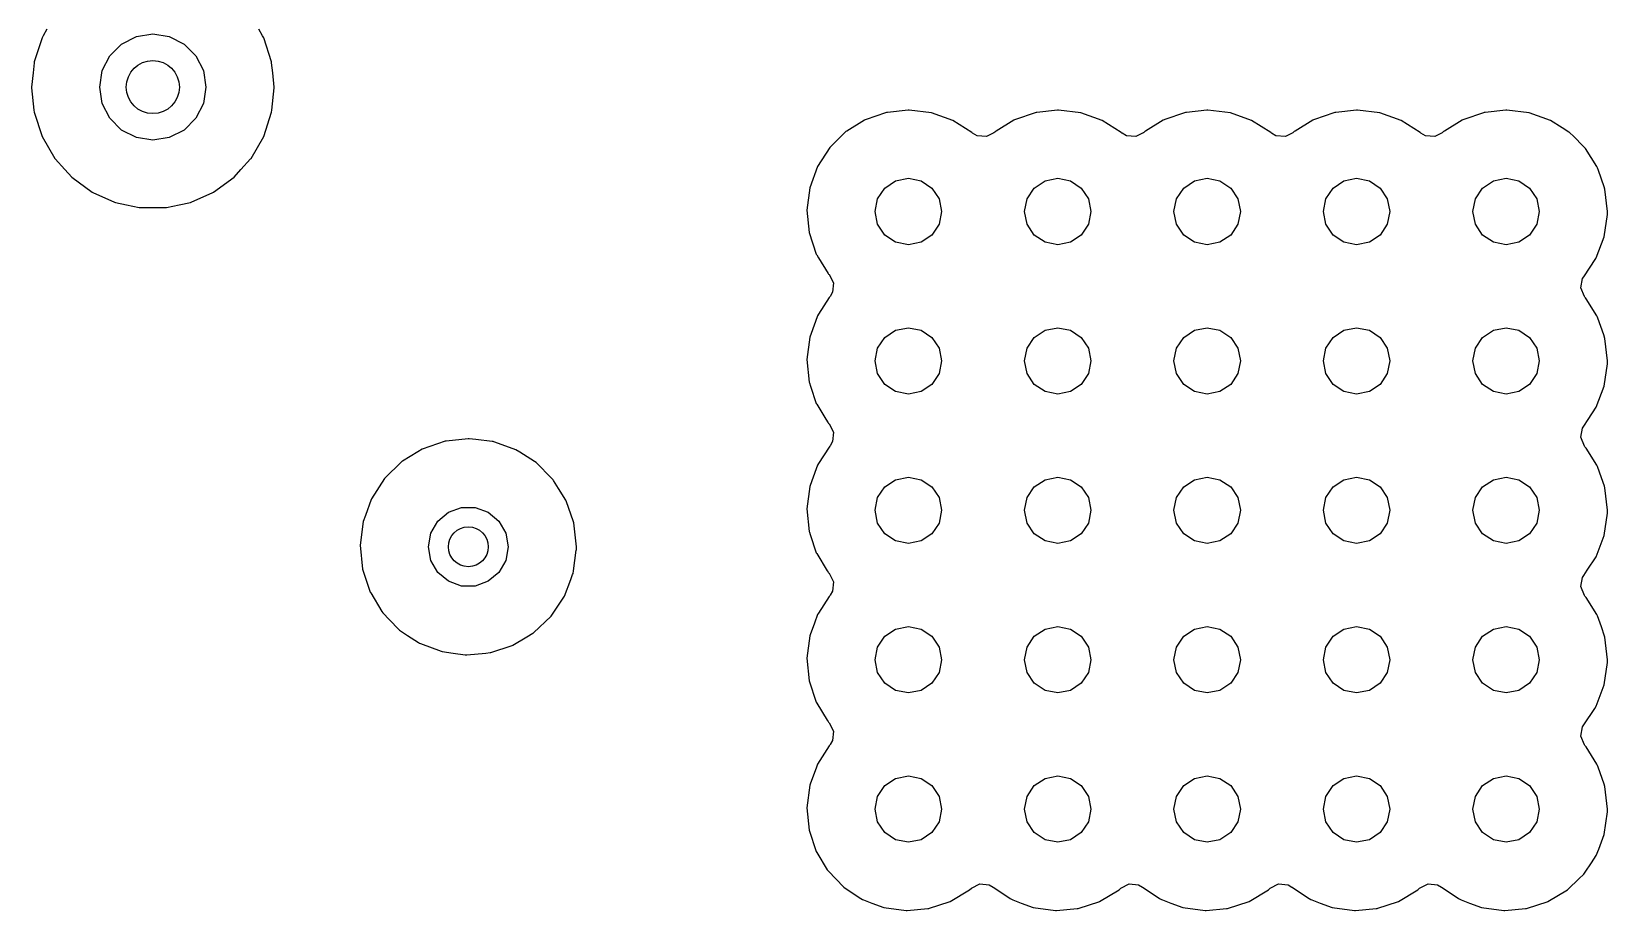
# Model space of a CAD drawing. Extents: x 1.86 to 8.44, y -4.92 to -0.87.
# Drawn here: x 4.4227 to 4.8898, y -2.4587 to -2.1981 of the extents above; entities that cross this region are included whole.
import ezdxf

# ---------------------------------------------------------------- set-up
doc = ezdxf.new("R2010")
doc.units = 0
doc.header["$MEASUREMENT"] = 0
doc.layers.add('BLACK', color=7, linetype='CONTINUOUS')

msp = doc.modelspace()

# ---------------------------------------------------------------- linework, layer by layer
at = {"layer": 'BLACK', "linetype": 'CONTINUOUS'}
for p, q in [((4.42581, -2.19994), (4.42348, -2.20709)), ((4.42614, -2.19936), (4.42581, -2.19994)), ((4.42727, -2.1974), (4.42614, -2.19936)), ((4.4494, -2.20183), (4.45379, -2.19959)), ((4.45379, -2.19959), (4.45866, -2.19882)), ((4.45866, -2.19882), (4.46353, -2.19959)), ((4.46353, -2.19959), (4.46792, -2.20183)), ((4.49118, -2.19936), (4.49005, -2.1974)), ((4.49152, -2.19994), (4.49118, -2.19936)), ((4.49384, -2.20709), (4.49152, -2.19994)), ((4.44592, -2.20531), (4.4494, -2.20183)), ((4.46792, -2.20183), (4.4714, -2.20531)), ((4.42346, -2.20735), (4.42314, -2.21033)), ((4.42348, -2.20709), (4.42346, -2.20735)), ((4.42346, -2.20735), (4.42346, -2.20735)), ((4.44368, -2.2097), (4.44592, -2.20531)), ((4.4714, -2.20531), (4.47364, -2.2097)), ((4.49387, -2.20735), (4.49384, -2.20709)), ((4.49418, -2.21033), (4.49387, -2.20735)), ((4.49387, -2.20735), (4.49387, -2.20735)), ((4.42314, -2.21033), (4.4227, -2.21457)), ((4.44291, -2.21457), (4.44368, -2.2097)), ((4.47364, -2.2097), (4.47441, -2.21457)), ((4.49463, -2.21457), (4.49418, -2.21033)), ((4.4227, -2.21457), (4.42272, -2.21483)), ((4.42272, -2.21483), (4.42342, -2.22146)), ((4.44368, -2.21943), (4.44291, -2.21457)), ((4.47441, -2.21457), (4.47364, -2.21943)), ((4.4939, -2.22146), (4.4946, -2.21483)), ((4.4946, -2.21483), (4.49463, -2.21457)), ((4.42342, -2.22146), (4.42348, -2.22204)), ((4.42348, -2.22204), (4.42581, -2.2292)), ((4.44592, -2.22382), (4.44368, -2.21943)), ((4.47364, -2.21943), (4.4714, -2.22382)), ((4.49152, -2.2292), (4.49384, -2.22204)), ((4.49384, -2.22204), (4.4939, -2.22146)), ((4.67586, -2.22222), (4.67005, -2.2242)), ((4.67613, -2.22213), (4.67586, -2.22222)), ((4.6764, -2.2221), (4.67613, -2.22213)), ((4.68251, -2.22145), (4.6764, -2.2221)), ((4.6764, -2.2221), (4.6764, -2.2221)), ((4.68279, -2.22143), (4.68251, -2.22145)), ((4.68251, -2.22145), (4.68251, -2.22145)), ((4.68944, -2.22222), (4.68279, -2.22143)), ((4.69575, -2.22447), (4.68944, -2.22222)), ((4.72015, -2.22222), (4.71434, -2.2242)), ((4.72042, -2.22213), (4.72015, -2.22222)), ((4.72069, -2.2221), (4.72042, -2.22213)), ((4.7268, -2.22145), (4.72069, -2.2221)), ((4.72069, -2.2221), (4.72069, -2.2221)), ((4.72708, -2.22143), (4.7268, -2.22145)), ((4.7268, -2.22145), (4.7268, -2.22145)), ((4.73373, -2.22222), (4.72708, -2.22143)), ((4.74004, -2.22447), (4.73373, -2.22222)), ((4.76445, -2.22222), (4.75863, -2.2242)), ((4.76471, -2.22213), (4.76445, -2.22222)), ((4.76498, -2.2221), (4.76471, -2.22213)), ((4.7711, -2.22145), (4.76498, -2.2221)), ((4.76498, -2.2221), (4.76498, -2.2221)), ((4.77137, -2.22143), (4.7711, -2.22145)), ((4.7711, -2.22145), (4.7711, -2.22145)), ((4.77802, -2.22222), (4.77137, -2.22143)), ((4.78433, -2.22447), (4.77802, -2.22222)), ((4.80874, -2.22222), (4.80292, -2.2242)), ((4.809, -2.22213), (4.80874, -2.22222)), ((4.80928, -2.2221), (4.809, -2.22213)), ((4.81539, -2.22145), (4.80928, -2.2221)), ((4.80928, -2.2221), (4.80928, -2.2221)), ((4.81566, -2.22143), (4.81539, -2.22145)), ((4.81539, -2.22145), (4.81539, -2.22145)), ((4.82231, -2.22222), (4.81566, -2.22143)), ((4.82863, -2.22447), (4.82231, -2.22222)), ((4.85303, -2.22222), (4.84721, -2.2242)), ((4.85329, -2.22213), (4.85303, -2.22222)), ((4.85357, -2.2221), (4.85329, -2.22213)), ((4.85968, -2.22145), (4.85357, -2.2221)), ((4.85357, -2.2221), (4.85357, -2.2221)), ((4.85995, -2.22143), (4.85968, -2.22145)), ((4.85968, -2.22145), (4.85968, -2.22145)), ((4.86661, -2.22222), (4.85995, -2.22143)), ((4.87292, -2.22447), (4.86661, -2.22222)), ((4.4494, -2.22731), (4.44592, -2.22382)), ((4.45379, -2.22954), (4.4494, -2.22731)), ((4.46792, -2.22731), (4.46353, -2.22954)), ((4.4714, -2.22382), (4.46792, -2.22731)), ((4.66408, -2.2278), (4.65929, -2.23248)), ((4.66431, -2.22765), (4.66408, -2.2278)), ((4.66955, -2.22443), (4.66431, -2.22765)), ((4.66431, -2.22765), (4.66431, -2.22765)), ((4.66978, -2.22429), (4.66955, -2.22443)), ((4.66955, -2.22443), (4.66955, -2.22443)), ((4.67005, -2.2242), (4.66978, -2.22429)), ((4.67005, -2.2242), (4.67005, -2.2242)), ((4.70141, -2.22806), (4.69575, -2.22447)), ((4.7016, -2.22825), (4.70141, -2.22806)), ((4.70817, -2.22799), (4.70795, -2.22816)), ((4.70837, -2.2278), (4.70817, -2.22799)), ((4.7086, -2.22765), (4.70837, -2.2278)), ((4.71384, -2.22443), (4.7086, -2.22765)), ((4.7086, -2.22765), (4.7086, -2.22765)), ((4.71407, -2.22429), (4.71384, -2.22443)), ((4.71384, -2.22443), (4.71384, -2.22443)), ((4.71434, -2.2242), (4.71407, -2.22429)), ((4.71434, -2.2242), (4.71434, -2.2242)), ((4.7457, -2.22806), (4.74004, -2.22447)), ((4.7459, -2.22825), (4.7457, -2.22806)), ((4.75246, -2.22799), (4.75224, -2.22816)), ((4.75266, -2.2278), (4.75246, -2.22799)), ((4.7529, -2.22765), (4.75266, -2.2278)), ((4.75813, -2.22443), (4.7529, -2.22765)), ((4.7529, -2.22765), (4.7529, -2.22765)), ((4.75837, -2.22429), (4.75813, -2.22443)), ((4.75813, -2.22443), (4.75813, -2.22443)), ((4.75863, -2.2242), (4.75837, -2.22429)), ((4.75863, -2.2242), (4.75863, -2.2242)), ((4.78999, -2.22806), (4.78433, -2.22447)), ((4.79019, -2.22825), (4.78999, -2.22806)), ((4.79675, -2.22799), (4.79653, -2.22816)), ((4.79695, -2.2278), (4.79675, -2.22799)), ((4.79719, -2.22765), (4.79695, -2.2278)), ((4.80242, -2.22443), (4.79719, -2.22765)), ((4.79719, -2.22765), (4.79719, -2.22765)), ((4.80266, -2.22429), (4.80242, -2.22443)), ((4.80242, -2.22443), (4.80242, -2.22443)), ((4.80292, -2.2242), (4.80266, -2.22429)), ((4.80292, -2.2242), (4.80292, -2.2242)), ((4.83428, -2.22806), (4.82863, -2.22447)), ((4.83448, -2.22825), (4.83428, -2.22806)), ((4.84104, -2.22799), (4.84083, -2.22816)), ((4.84124, -2.2278), (4.84104, -2.22799)), ((4.84148, -2.22765), (4.84124, -2.2278)), ((4.84671, -2.22443), (4.84148, -2.22765)), ((4.84148, -2.22765), (4.84148, -2.22765)), ((4.84695, -2.22429), (4.84671, -2.22443)), ((4.84671, -2.22443), (4.84671, -2.22443)), ((4.84721, -2.2242), (4.84695, -2.22429)), ((4.84721, -2.2242), (4.84721, -2.2242)), ((4.87641, -2.22669), (4.87292, -2.22447)), ((4.87834, -2.22791), (4.87641, -2.22669)), ((4.87857, -2.22806), (4.87834, -2.22791)), ((4.87978, -2.22927), (4.87857, -2.22806)), ((4.42581, -2.2292), (4.42957, -2.23571)), ((4.45866, -2.23031), (4.45379, -2.22954)), ((4.46353, -2.22954), (4.45866, -2.23031)), ((4.48776, -2.23571), (4.49152, -2.2292)), ((4.65929, -2.23248), (4.65566, -2.23811)), ((4.70163, -2.22827), (4.7016, -2.22825)), ((4.70296, -2.22904), (4.70163, -2.22827)), ((4.70574, -2.22927), (4.70296, -2.22904)), ((4.70791, -2.22811), (4.70574, -2.22927)), ((4.70795, -2.22816), (4.70791, -2.22811)), ((4.74592, -2.22827), (4.7459, -2.22825)), ((4.74725, -2.22904), (4.74592, -2.22827)), ((4.75003, -2.22927), (4.74725, -2.22904)), ((4.7522, -2.22811), (4.75003, -2.22927)), ((4.75224, -2.22816), (4.7522, -2.22811)), ((4.79021, -2.22827), (4.79019, -2.22825)), ((4.79154, -2.22904), (4.79021, -2.22827)), ((4.79432, -2.22927), (4.79154, -2.22904)), ((4.7965, -2.22811), (4.79432, -2.22927)), ((4.79653, -2.22816), (4.7965, -2.22811)), ((4.8345, -2.22827), (4.83448, -2.22825)), ((4.83583, -2.22904), (4.8345, -2.22827)), ((4.83862, -2.22927), (4.83583, -2.22904)), ((4.84079, -2.22811), (4.83862, -2.22927)), ((4.84083, -2.22816), (4.84079, -2.22811)), ((4.88259, -2.2321), (4.87978, -2.22927)), ((4.88329, -2.23281), (4.88259, -2.2321)), ((4.42957, -2.23571), (4.42974, -2.2359)), ((4.42974, -2.2359), (4.42974, -2.2359)), ((4.42974, -2.2359), (4.43258, -2.23905)), ((4.48475, -2.23905), (4.48758, -2.2359)), ((4.48758, -2.2359), (4.48776, -2.23571)), ((4.48758, -2.2359), (4.48758, -2.2359)), ((4.88496, -2.23548), (4.88329, -2.23281)), ((4.88661, -2.23811), (4.88496, -2.23548)), ((4.43258, -2.23905), (4.4346, -2.24129)), ((4.4346, -2.24129), (4.44068, -2.24571)), ((4.47664, -2.24571), (4.48273, -2.24129)), ((4.48273, -2.24129), (4.48475, -2.23905)), ((4.65566, -2.23811), (4.65337, -2.24441)), ((4.67881, -2.24238), (4.68258, -2.24163)), ((4.68258, -2.24163), (4.68635, -2.24238)), ((4.7231, -2.24238), (4.72687, -2.24163)), ((4.72687, -2.24163), (4.73064, -2.24238)), ((4.76739, -2.24238), (4.77116, -2.24163)), ((4.77116, -2.24163), (4.77493, -2.24238)), ((4.81169, -2.24238), (4.81545, -2.24163)), ((4.81545, -2.24163), (4.81922, -2.24238)), ((4.85598, -2.24238), (4.85974, -2.24163)), ((4.85974, -2.24163), (4.86351, -2.24238)), ((4.88685, -2.23849), (4.88661, -2.23811)), ((4.88712, -2.23928), (4.88685, -2.23849)), ((4.88882, -2.24415), (4.88712, -2.23928)), ((4.44068, -2.24571), (4.44092, -2.24582)), ((4.44092, -2.24582), (4.44092, -2.24582)), ((4.44092, -2.24582), (4.44731, -2.24867)), ((4.47001, -2.24867), (4.47641, -2.24582)), ((4.47641, -2.24582), (4.47664, -2.24571)), ((4.47641, -2.24582), (4.47641, -2.24582)), ((4.65337, -2.24441), (4.65253, -2.25106)), ((4.67349, -2.24771), (4.67562, -2.24452)), ((4.67562, -2.24452), (4.67881, -2.24238)), ((4.68635, -2.24238), (4.68954, -2.24452)), ((4.68954, -2.24452), (4.69167, -2.24771)), ((4.71778, -2.24771), (4.71991, -2.24452)), ((4.71991, -2.24452), (4.7231, -2.24238)), ((4.73064, -2.24238), (4.73383, -2.24452)), ((4.73383, -2.24452), (4.73596, -2.24771)), ((4.76207, -2.24771), (4.7642, -2.24452)), ((4.7642, -2.24452), (4.76739, -2.24238)), ((4.77493, -2.24238), (4.77812, -2.24452)), ((4.77812, -2.24452), (4.78025, -2.24771)), ((4.80636, -2.24771), (4.80849, -2.24452)), ((4.80849, -2.24452), (4.81169, -2.24238)), ((4.81922, -2.24238), (4.82241, -2.24452)), ((4.82241, -2.24452), (4.82455, -2.24771)), ((4.85065, -2.24771), (4.85278, -2.24452)), ((4.85278, -2.24452), (4.85598, -2.24238)), ((4.86351, -2.24238), (4.8667, -2.24452)), ((4.8667, -2.24452), (4.86884, -2.24771)), ((4.88905, -2.24482), (4.88882, -2.24415)), ((4.8898, -2.25148), (4.88905, -2.24482)), ((4.44731, -2.24867), (4.44755, -2.24877)), ((4.44755, -2.24877), (4.45084, -2.24947)), ((4.45084, -2.24947), (4.45465, -2.25028)), ((4.45465, -2.25028), (4.45465, -2.25028)), ((4.45465, -2.25028), (4.4549, -2.25033)), ((4.4549, -2.25033), (4.46242, -2.25033)), ((4.46242, -2.25033), (4.46267, -2.25028)), ((4.46267, -2.25028), (4.46649, -2.24947)), ((4.46267, -2.25028), (4.46267, -2.25028)), ((4.46649, -2.24947), (4.46978, -2.24877)), ((4.46978, -2.24877), (4.47001, -2.24867)), ((4.65253, -2.25106), (4.65318, -2.25772)), ((4.67274, -2.25148), (4.67349, -2.24771)), ((4.69167, -2.24771), (4.69242, -2.25148)), ((4.71703, -2.25148), (4.71778, -2.24771)), ((4.73596, -2.24771), (4.73671, -2.25148)), ((4.76132, -2.25148), (4.76207, -2.24771)), ((4.78025, -2.24771), (4.781, -2.25148)), ((4.80561, -2.25148), (4.80636, -2.24771)), ((4.82455, -2.24771), (4.8253, -2.25148)), ((4.8499, -2.25148), (4.85065, -2.24771)), ((4.86884, -2.24771), (4.86959, -2.25148)), ((4.67349, -2.25524), (4.67274, -2.25148)), ((4.67562, -2.25844), (4.67349, -2.25524)), ((4.69167, -2.25524), (4.68954, -2.25844)), ((4.69242, -2.25148), (4.69167, -2.25524)), ((4.71778, -2.25524), (4.71703, -2.25148)), ((4.71991, -2.25844), (4.71778, -2.25524)), ((4.73596, -2.25524), (4.73383, -2.25844)), ((4.73671, -2.25148), (4.73596, -2.25524)), ((4.76207, -2.25524), (4.76132, -2.25148)), ((4.7642, -2.25844), (4.76207, -2.25524)), ((4.78025, -2.25524), (4.77812, -2.25844)), ((4.781, -2.25148), (4.78025, -2.25524)), ((4.80636, -2.25524), (4.80561, -2.25148)), ((4.80849, -2.25844), (4.80636, -2.25524)), ((4.82455, -2.25524), (4.82241, -2.25844)), ((4.8253, -2.25148), (4.82455, -2.25524)), ((4.85065, -2.25524), (4.8499, -2.25148)), ((4.85278, -2.25844), (4.85065, -2.25524)), ((4.86884, -2.25524), (4.8667, -2.25844)), ((4.86959, -2.25148), (4.86884, -2.25524)), ((4.88885, -2.25895), (4.88978, -2.25232)), ((4.88978, -2.25232), (4.8898, -2.25148)), ((4.65318, -2.25772), (4.6553, -2.26408)), ((4.67881, -2.26057), (4.67562, -2.25844)), ((4.68258, -2.26132), (4.67881, -2.26057)), ((4.68635, -2.26057), (4.68258, -2.26132)), ((4.68954, -2.25844), (4.68635, -2.26057)), ((4.7231, -2.26057), (4.71991, -2.25844)), ((4.72687, -2.26132), (4.7231, -2.26057)), ((4.73064, -2.26057), (4.72687, -2.26132)), ((4.73383, -2.25844), (4.73064, -2.26057)), ((4.76739, -2.26057), (4.7642, -2.25844)), ((4.77116, -2.26132), (4.76739, -2.26057)), ((4.77493, -2.26057), (4.77116, -2.26132)), ((4.77812, -2.25844), (4.77493, -2.26057)), ((4.81169, -2.26057), (4.80849, -2.25844)), ((4.81545, -2.26132), (4.81169, -2.26057)), ((4.81922, -2.26057), (4.81545, -2.26132)), ((4.82241, -2.25844), (4.81922, -2.26057)), ((4.85598, -2.26057), (4.85278, -2.25844)), ((4.85974, -2.26132), (4.85598, -2.26057)), ((4.86351, -2.26057), (4.85974, -2.26132)), ((4.8667, -2.25844), (4.86351, -2.26057)), ((4.88647, -2.26521), (4.88885, -2.25895)), ((4.6553, -2.26408), (4.65544, -2.26432)), ((4.65544, -2.26432), (4.65544, -2.26432)), ((4.65544, -2.26432), (4.65598, -2.26521)), ((4.65598, -2.26521), (4.65877, -2.26981)), ((4.88632, -2.26544), (4.88647, -2.26521)), ((4.65877, -2.26981), (4.65896, -2.27001)), ((4.65896, -2.27001), (4.65896, -2.27001)), ((4.65896, -2.27001), (4.65909, -2.27015)), ((4.88276, -2.27079), (4.88632, -2.26544)), ((4.65909, -2.27015), (4.66039, -2.27262)), ((4.66039, -2.27262), (4.66014, -2.27541)), ((4.88189, -2.27411), (4.88241, -2.27136)), ((4.88294, -2.2767), (4.88189, -2.27411)), ((4.88241, -2.27136), (4.88278, -2.2708)), ((4.88278, -2.2708), (4.88276, -2.27079)), ((4.65914, -2.27701), (4.65599, -2.2819)), ((4.65929, -2.27677), (4.65914, -2.27701)), ((4.65914, -2.27701), (4.65914, -2.27701)), ((4.65941, -2.27666), (4.65929, -2.27677)), ((4.66014, -2.27541), (4.65941, -2.27666)), ((4.8831, -2.2769), (4.88294, -2.2767)), ((4.88329, -2.2771), (4.8831, -2.2769)), ((4.88344, -2.27734), (4.88329, -2.2771)), ((4.88661, -2.28241), (4.88344, -2.27734)), ((4.65557, -2.28267), (4.65377, -2.2876)), ((4.65566, -2.28241), (4.65557, -2.28267)), ((4.65599, -2.2819), (4.65566, -2.28241)), ((4.88685, -2.28278), (4.88661, -2.28241)), ((4.88694, -2.28305), (4.88685, -2.28278)), ((4.88867, -2.28803), (4.88694, -2.28305)), ((4.65337, -2.2887), (4.65253, -2.29535)), ((4.65377, -2.2876), (4.65337, -2.2887)), ((4.67562, -2.28881), (4.67881, -2.28667)), ((4.67881, -2.28667), (4.68258, -2.28593)), ((4.68258, -2.28593), (4.68635, -2.28667)), ((4.68635, -2.28667), (4.68954, -2.28881)), ((4.71991, -2.28881), (4.7231, -2.28667)), ((4.7231, -2.28667), (4.72687, -2.28593)), ((4.72687, -2.28593), (4.73064, -2.28667)), ((4.73064, -2.28667), (4.73383, -2.28881)), ((4.7642, -2.28881), (4.76739, -2.28667)), ((4.76739, -2.28667), (4.77116, -2.28593)), ((4.77116, -2.28593), (4.77493, -2.28667)), ((4.77493, -2.28667), (4.77812, -2.28881)), ((4.80849, -2.28881), (4.81169, -2.28667)), ((4.81169, -2.28667), (4.81545, -2.28593)), ((4.81545, -2.28593), (4.81922, -2.28667)), ((4.81922, -2.28667), (4.82241, -2.28881)), ((4.85278, -2.28881), (4.85598, -2.28667)), ((4.85598, -2.28667), (4.85974, -2.28593)), ((4.85974, -2.28593), (4.86351, -2.28667)), ((4.86351, -2.28667), (4.8667, -2.28881)), ((4.88905, -2.28911), (4.88867, -2.28803)), ((4.67274, -2.29577), (4.67349, -2.292)), ((4.67349, -2.292), (4.67562, -2.28881)), ((4.68954, -2.28881), (4.69167, -2.292)), ((4.69167, -2.292), (4.69242, -2.29577)), ((4.71703, -2.29577), (4.71778, -2.292)), ((4.71778, -2.292), (4.71991, -2.28881)), ((4.73383, -2.28881), (4.73596, -2.292)), ((4.73596, -2.292), (4.73671, -2.29577)), ((4.76132, -2.29577), (4.76207, -2.292)), ((4.76207, -2.292), (4.7642, -2.28881)), ((4.77812, -2.28881), (4.78025, -2.292)), ((4.78025, -2.292), (4.781, -2.29577)), ((4.80561, -2.29577), (4.80636, -2.292)), ((4.80636, -2.292), (4.80849, -2.28881)), ((4.82241, -2.28881), (4.82455, -2.292)), ((4.82455, -2.292), (4.8253, -2.29577)), ((4.8499, -2.29577), (4.85065, -2.292)), ((4.85065, -2.292), (4.85278, -2.28881)), ((4.8667, -2.28881), (4.86884, -2.292)), ((4.86884, -2.292), (4.86959, -2.29577)), ((4.8898, -2.29577), (4.88905, -2.28911)), ((4.65253, -2.29535), (4.65318, -2.30202)), ((4.67349, -2.29953), (4.67274, -2.29577)), ((4.69242, -2.29577), (4.69167, -2.29953)), ((4.71778, -2.29953), (4.71703, -2.29577)), ((4.73671, -2.29577), (4.73596, -2.29953)), ((4.76207, -2.29953), (4.76132, -2.29577)), ((4.781, -2.29577), (4.78025, -2.29953)), ((4.80636, -2.29953), (4.80561, -2.29577)), ((4.8253, -2.29577), (4.82455, -2.29953)), ((4.85065, -2.29953), (4.8499, -2.29577)), ((4.86959, -2.29577), (4.86884, -2.29953)), ((4.88885, -2.30324), (4.88978, -2.29661)), ((4.88978, -2.29661), (4.8898, -2.29577)), ((4.65318, -2.30202), (4.65327, -2.30228)), ((4.65327, -2.30228), (4.65327, -2.30228)), ((4.65327, -2.30228), (4.65359, -2.30322)), ((4.67562, -2.30273), (4.67349, -2.29953)), ((4.67881, -2.30486), (4.67562, -2.30273)), ((4.68954, -2.30273), (4.68635, -2.30486)), ((4.69167, -2.29953), (4.68954, -2.30273)), ((4.71991, -2.30273), (4.71778, -2.29953)), ((4.7231, -2.30486), (4.71991, -2.30273)), ((4.73383, -2.30273), (4.73064, -2.30486)), ((4.73596, -2.29953), (4.73383, -2.30273)), ((4.7642, -2.30273), (4.76207, -2.29953)), ((4.76739, -2.30486), (4.7642, -2.30273)), ((4.77812, -2.30273), (4.77493, -2.30486)), ((4.78025, -2.29953), (4.77812, -2.30273)), ((4.80849, -2.30273), (4.80636, -2.29953)), ((4.81169, -2.30486), (4.80849, -2.30273)), ((4.82241, -2.30273), (4.81922, -2.30486)), ((4.82455, -2.29953), (4.82241, -2.30273)), ((4.85278, -2.30273), (4.85065, -2.29953)), ((4.85598, -2.30486), (4.85278, -2.30273)), ((4.8667, -2.30273), (4.86351, -2.30486)), ((4.86884, -2.29953), (4.8667, -2.30273)), ((4.65359, -2.30322), (4.6553, -2.30837)), ((4.68258, -2.30561), (4.67881, -2.30486)), ((4.68635, -2.30486), (4.68258, -2.30561)), ((4.72687, -2.30561), (4.7231, -2.30486)), ((4.73064, -2.30486), (4.72687, -2.30561)), ((4.77116, -2.30561), (4.76739, -2.30486)), ((4.77493, -2.30486), (4.77116, -2.30561)), ((4.81545, -2.30561), (4.81169, -2.30486)), ((4.81922, -2.30486), (4.81545, -2.30561)), ((4.85974, -2.30561), (4.85598, -2.30486)), ((4.86351, -2.30486), (4.85974, -2.30561)), ((4.88647, -2.3095), (4.88885, -2.30324)), ((4.6553, -2.30837), (4.65544, -2.30861)), ((4.65544, -2.30861), (4.65544, -2.30861)), ((4.65544, -2.30861), (4.6581, -2.31299)), ((4.88405, -2.31315), (4.88647, -2.3095)), ((4.6581, -2.31299), (4.65877, -2.3141)), ((4.65877, -2.3141), (4.65896, -2.3143)), ((4.65896, -2.3143), (4.65896, -2.3143)), ((4.65896, -2.3143), (4.65909, -2.31444)), ((4.65909, -2.31444), (4.66039, -2.31691)), ((4.88189, -2.3184), (4.88241, -2.31566)), ((4.88241, -2.31566), (4.88278, -2.31509)), ((4.88276, -2.31508), (4.88405, -2.31315)), ((4.88278, -2.31509), (4.88276, -2.31508)), ((4.54529, -2.31958), (4.53853, -2.32188)), ((4.54556, -2.31955), (4.54529, -2.31958)), ((4.55211, -2.31886), (4.54556, -2.31955)), ((4.54556, -2.31955), (4.54556, -2.31955)), ((4.55239, -2.31883), (4.55211, -2.31886)), ((4.55211, -2.31886), (4.55211, -2.31886)), ((4.55436, -2.31907), (4.55239, -2.31883)), ((4.5592, -2.31965), (4.55436, -2.31907)), ((4.55948, -2.31968), (4.5592, -2.31965)), ((4.5592, -2.31965), (4.5592, -2.31965)), ((4.55974, -2.31977), (4.55948, -2.31968)), ((4.56324, -2.32102), (4.55974, -2.31977)), ((4.55974, -2.31977), (4.55974, -2.31977)), ((4.56621, -2.32208), (4.56324, -2.32102)), ((4.65914, -2.3213), (4.656, -2.32616)), ((4.65929, -2.32107), (4.65914, -2.3213)), ((4.65914, -2.3213), (4.65914, -2.3213)), ((4.65941, -2.32095), (4.65929, -2.32107)), ((4.66014, -2.3197), (4.65941, -2.32095)), ((4.66039, -2.31691), (4.66014, -2.3197)), ((4.88294, -2.32099), (4.88189, -2.3184)), ((4.8831, -2.3212), (4.88294, -2.32099)), ((4.88329, -2.32139), (4.8831, -2.3212)), ((4.88344, -2.32163), (4.88329, -2.32139)), ((4.53225, -2.32582), (4.52754, -2.33043)), ((4.53244, -2.32562), (4.53225, -2.32582)), ((4.53225, -2.32582), (4.53225, -2.32582)), ((4.53268, -2.32548), (4.53244, -2.32562)), ((4.53724, -2.32267), (4.53268, -2.32548)), ((4.53268, -2.32548), (4.53268, -2.32548)), ((4.53853, -2.32188), (4.53724, -2.32267)), ((4.5674, -2.32283), (4.56621, -2.32208)), ((4.5718, -2.32562), (4.5674, -2.32283)), ((4.57224, -2.3259), (4.5718, -2.32562)), ((4.57243, -2.3261), (4.57224, -2.3259)), ((4.57673, -2.33043), (4.57243, -2.3261)), ((4.57243, -2.3261), (4.57243, -2.3261)), ((4.88661, -2.3267), (4.88344, -2.32163)), ((4.52734, -2.33062), (4.52347, -2.33662)), ((4.52754, -2.33043), (4.52734, -2.33062)), ((4.57727, -2.33097), (4.57673, -2.33043)), ((4.65527, -2.32778), (4.65349, -2.33268)), ((4.65566, -2.3267), (4.65527, -2.32778)), ((4.656, -2.32616), (4.65566, -2.3267)), ((4.67881, -2.33097), (4.68258, -2.33022)), ((4.68258, -2.33022), (4.68635, -2.33097)), ((4.7231, -2.33097), (4.72687, -2.33022)), ((4.72687, -2.33022), (4.73064, -2.33097)), ((4.76739, -2.33097), (4.77116, -2.33022)), ((4.77116, -2.33022), (4.77493, -2.33097)), ((4.81169, -2.33097), (4.81545, -2.33022)), ((4.81545, -2.33022), (4.81922, -2.33097)), ((4.85598, -2.33097), (4.85974, -2.33022)), ((4.85974, -2.33022), (4.86351, -2.33097)), ((4.88685, -2.32707), (4.88661, -2.3267)), ((4.88801, -2.33043), (4.88685, -2.32707)), ((4.88889, -2.33294), (4.88801, -2.33043)), ((4.57742, -2.3312), (4.57727, -2.33097)), ((4.5789, -2.33358), (4.57742, -2.3312)), ((4.58105, -2.33703), (4.5789, -2.33358)), ((4.65337, -2.33299), (4.65253, -2.33964)), ((4.65349, -2.33268), (4.65337, -2.33299)), ((4.67349, -2.33629), (4.67562, -2.3331)), ((4.67562, -2.3331), (4.67881, -2.33097)), ((4.68635, -2.33097), (4.68954, -2.3331)), ((4.68954, -2.3331), (4.69167, -2.33629)), ((4.71778, -2.33629), (4.71991, -2.3331)), ((4.71991, -2.3331), (4.7231, -2.33097)), ((4.73064, -2.33097), (4.73383, -2.3331)), ((4.73383, -2.3331), (4.73596, -2.33629)), ((4.76207, -2.33629), (4.7642, -2.3331)), ((4.7642, -2.3331), (4.76739, -2.33097)), ((4.77493, -2.33097), (4.77812, -2.3331)), ((4.77812, -2.3331), (4.78025, -2.33629)), ((4.80636, -2.33629), (4.80849, -2.3331)), ((4.80849, -2.3331), (4.81169, -2.33097)), ((4.81922, -2.33097), (4.82241, -2.3331)), ((4.82241, -2.3331), (4.82455, -2.33629)), ((4.85065, -2.33629), (4.85278, -2.3331)), ((4.85278, -2.3331), (4.85598, -2.33097)), ((4.86351, -2.33097), (4.8667, -2.3331)), ((4.8667, -2.3331), (4.86884, -2.33629)), ((4.88905, -2.3334), (4.88889, -2.33294)), ((4.8898, -2.34006), (4.88905, -2.3334)), ((4.52338, -2.33688), (4.52167, -2.34158)), ((4.52347, -2.33662), (4.52338, -2.33688)), ((4.52338, -2.33688), (4.52338, -2.33688)), ((4.54626, -2.34064), (4.55011, -2.33923)), ((4.55011, -2.33923), (4.55422, -2.33923)), ((4.55422, -2.33923), (4.55807, -2.34064)), ((4.58114, -2.33729), (4.58105, -2.33703)), ((4.58331, -2.34351), (4.58114, -2.33729)), ((4.58114, -2.33729), (4.58114, -2.33729)), ((4.65253, -2.33964), (4.65318, -2.34631)), ((4.67274, -2.34006), (4.67349, -2.33629)), ((4.67349, -2.34383), (4.67274, -2.34006)), ((4.69167, -2.33629), (4.69242, -2.34006)), ((4.69242, -2.34006), (4.69167, -2.34383)), ((4.71703, -2.34006), (4.71778, -2.33629)), ((4.71778, -2.34383), (4.71703, -2.34006)), ((4.73596, -2.33629), (4.73671, -2.34006)), ((4.73671, -2.34006), (4.73596, -2.34383)), ((4.76132, -2.34006), (4.76207, -2.33629)), ((4.76207, -2.34383), (4.76132, -2.34006)), ((4.78025, -2.33629), (4.781, -2.34006)), ((4.781, -2.34006), (4.78025, -2.34383)), ((4.80561, -2.34006), (4.80636, -2.33629)), ((4.80636, -2.34383), (4.80561, -2.34006)), ((4.82455, -2.33629), (4.8253, -2.34006)), ((4.8253, -2.34006), (4.82455, -2.34383)), ((4.8499, -2.34006), (4.85065, -2.33629)), ((4.85065, -2.34383), (4.8499, -2.34006)), ((4.86884, -2.33629), (4.86959, -2.34006)), ((4.86959, -2.34006), (4.86884, -2.34383)), ((4.88978, -2.3409), (4.8898, -2.34006)), ((4.52103, -2.34333), (4.52014, -2.35042)), ((4.52167, -2.34158), (4.52103, -2.34333)), ((4.54107, -2.34683), (4.54312, -2.34327)), ((4.54312, -2.34327), (4.54626, -2.34064)), ((4.55807, -2.34064), (4.56121, -2.34327)), ((4.56121, -2.34327), (4.56326, -2.34683)), ((4.5834, -2.34377), (4.58331, -2.34351)), ((4.5842, -2.35087), (4.5834, -2.34377)), ((4.67562, -2.34702), (4.67349, -2.34383)), ((4.69167, -2.34383), (4.68954, -2.34702)), ((4.71991, -2.34702), (4.71778, -2.34383)), ((4.73596, -2.34383), (4.73383, -2.34702)), ((4.7642, -2.34702), (4.76207, -2.34383)), ((4.78025, -2.34383), (4.77812, -2.34702)), ((4.80849, -2.34702), (4.80636, -2.34383)), ((4.82455, -2.34383), (4.82241, -2.34702)), ((4.85278, -2.34702), (4.85065, -2.34383)), ((4.86884, -2.34383), (4.8667, -2.34702)), ((4.88885, -2.34753), (4.88978, -2.3409)), ((4.54035, -2.35087), (4.54107, -2.34683)), ((4.56326, -2.34683), (4.56398, -2.35087)), ((4.65318, -2.34631), (4.65327, -2.34657)), ((4.65327, -2.34657), (4.65327, -2.34657)), ((4.65327, -2.34657), (4.65349, -2.34722)), ((4.65349, -2.34722), (4.6553, -2.35266)), ((4.67881, -2.34915), (4.67562, -2.34702)), ((4.68258, -2.3499), (4.67881, -2.34915)), ((4.68635, -2.34915), (4.68258, -2.3499)), ((4.68954, -2.34702), (4.68635, -2.34915)), ((4.7231, -2.34915), (4.71991, -2.34702)), ((4.72687, -2.3499), (4.7231, -2.34915)), ((4.73064, -2.34915), (4.72687, -2.3499)), ((4.73383, -2.34702), (4.73064, -2.34915)), ((4.76739, -2.34915), (4.7642, -2.34702)), ((4.77116, -2.3499), (4.76739, -2.34915)), ((4.77493, -2.34915), (4.77116, -2.3499)), ((4.77812, -2.34702), (4.77493, -2.34915)), ((4.81169, -2.34915), (4.80849, -2.34702)), ((4.81545, -2.3499), (4.81169, -2.34915)), ((4.81922, -2.34915), (4.81545, -2.3499)), ((4.82241, -2.34702), (4.81922, -2.34915)), ((4.85598, -2.34915), (4.85278, -2.34702)), ((4.85974, -2.3499), (4.85598, -2.34915)), ((4.86351, -2.34915), (4.85974, -2.3499)), ((4.8667, -2.34702), (4.86351, -2.34915)), ((4.88647, -2.3538), (4.88885, -2.34753)), ((4.52014, -2.35042), (4.52083, -2.35753)), ((4.54107, -2.35491), (4.54035, -2.35087)), ((4.56398, -2.35087), (4.56326, -2.35491)), ((4.5833, -2.35804), (4.58416, -2.35191)), ((4.58416, -2.35191), (4.58418, -2.35176)), ((4.58416, -2.35191), (4.58416, -2.35191)), ((4.58418, -2.35176), (4.58419, -2.35133)), ((4.58419, -2.35133), (4.5842, -2.35102)), ((4.5842, -2.35102), (4.5842, -2.35087)), ((4.5842, -2.35102), (4.5842, -2.35102)), ((4.6553, -2.35266), (4.65544, -2.3529)), ((4.65544, -2.3529), (4.65544, -2.3529)), ((4.65544, -2.3529), (4.65855, -2.35804)), ((4.88382, -2.35779), (4.88647, -2.3538)), ((4.52083, -2.35753), (4.52309, -2.3643)), ((4.54312, -2.35846), (4.54107, -2.35491)), ((4.54626, -2.36109), (4.54312, -2.35846)), ((4.56121, -2.35846), (4.55807, -2.36109)), ((4.56326, -2.35491), (4.56121, -2.35846)), ((4.58309, -2.35909), (4.58319, -2.35883)), ((4.58319, -2.35883), (4.5833, -2.35804)), ((4.65855, -2.35804), (4.65877, -2.35839)), ((4.65877, -2.35839), (4.65896, -2.35859)), ((4.65896, -2.35859), (4.65896, -2.35859)), ((4.65896, -2.35859), (4.65909, -2.35873)), ((4.65909, -2.35873), (4.66039, -2.36121)), ((4.88276, -2.35938), (4.88382, -2.35779)), ((4.55011, -2.3625), (4.54626, -2.36109)), ((4.55422, -2.3625), (4.55011, -2.3625)), ((4.55807, -2.36109), (4.55422, -2.3625)), ((4.58066, -2.36551), (4.58251, -2.36061)), ((4.58251, -2.36061), (4.58309, -2.35909)), ((4.58309, -2.35909), (4.58309, -2.35909)), ((4.66039, -2.36121), (4.66014, -2.36399)), ((4.88189, -2.36269), (4.88241, -2.35995)), ((4.88294, -2.36529), (4.88189, -2.36269)), ((4.88241, -2.35995), (4.88278, -2.35939)), ((4.88278, -2.35939), (4.88276, -2.35938)), ((4.52309, -2.3643), (4.52323, -2.36454)), ((4.52323, -2.36454), (4.52323, -2.36454)), ((4.52323, -2.36454), (4.52657, -2.37005)), ((4.5767, -2.37146), (4.58066, -2.36551)), ((4.65914, -2.36559), (4.65596, -2.37052)), ((4.65929, -2.36536), (4.65914, -2.36559)), ((4.65914, -2.36559), (4.65914, -2.36559)), ((4.65941, -2.36524), (4.65929, -2.36536)), ((4.66014, -2.36399), (4.65941, -2.36524)), ((4.8831, -2.36549), (4.88294, -2.36529)), ((4.88329, -2.36568), (4.8831, -2.36549)), ((4.88344, -2.36592), (4.88329, -2.36568)), ((4.88661, -2.37099), (4.88344, -2.36592)), ((4.52657, -2.37005), (4.52679, -2.37041)), ((4.52679, -2.37041), (4.52698, -2.37061)), ((4.52698, -2.37061), (4.52698, -2.37061)), ((4.52698, -2.37061), (4.52862, -2.37231)), ((4.52862, -2.37231), (4.53175, -2.37555)), ((4.57153, -2.37638), (4.5767, -2.37146)), ((4.65566, -2.37099), (4.65475, -2.37349)), ((4.65596, -2.37052), (4.65566, -2.37099)), ((4.88685, -2.37137), (4.88661, -2.37099)), ((4.88798, -2.37463), (4.88685, -2.37137)), ((4.53175, -2.37555), (4.53416, -2.37712)), ((4.53416, -2.37712), (4.53743, -2.37927)), ((4.56955, -2.37756), (4.57129, -2.37652)), ((4.57129, -2.37652), (4.57153, -2.37638)), ((4.57129, -2.37652), (4.57129, -2.37652)), ((4.65337, -2.37728), (4.65253, -2.38393)), ((4.65349, -2.37697), (4.65337, -2.37728)), ((4.65475, -2.37349), (4.65349, -2.37697)), ((4.67349, -2.38058), (4.67562, -2.37739)), ((4.67562, -2.37739), (4.67881, -2.37526)), ((4.67881, -2.37526), (4.68258, -2.37451)), ((4.68258, -2.37451), (4.68635, -2.37526)), ((4.68635, -2.37526), (4.68954, -2.37739)), ((4.68954, -2.37739), (4.69167, -2.38058)), ((4.71778, -2.38058), (4.71991, -2.37739)), ((4.71991, -2.37739), (4.7231, -2.37526)), ((4.7231, -2.37526), (4.72687, -2.37451)), ((4.72687, -2.37451), (4.73064, -2.37526)), ((4.73064, -2.37526), (4.73383, -2.37739)), ((4.73383, -2.37739), (4.73596, -2.38058)), ((4.76207, -2.38058), (4.7642, -2.37739)), ((4.7642, -2.37739), (4.76739, -2.37526)), ((4.76739, -2.37526), (4.77116, -2.37451)), ((4.77116, -2.37451), (4.77493, -2.37526)), ((4.77493, -2.37526), (4.77812, -2.37739)), ((4.77812, -2.37739), (4.78025, -2.38058)), ((4.80636, -2.38058), (4.80849, -2.37739)), ((4.80849, -2.37739), (4.81169, -2.37526)), ((4.81169, -2.37526), (4.81545, -2.37451)), ((4.81545, -2.37451), (4.81922, -2.37526)), ((4.81922, -2.37526), (4.82241, -2.37739)), ((4.82241, -2.37739), (4.82455, -2.38058)), ((4.85065, -2.38058), (4.85278, -2.37739)), ((4.85278, -2.37739), (4.85598, -2.37526)), ((4.85598, -2.37526), (4.85974, -2.37451)), ((4.85974, -2.37451), (4.86351, -2.37526)), ((4.86351, -2.37526), (4.8667, -2.37739)), ((4.8667, -2.37739), (4.86884, -2.38058)), ((4.88892, -2.37732), (4.88798, -2.37463)), ((4.88905, -2.37769), (4.88892, -2.37732)), ((4.53743, -2.37927), (4.53772, -2.37946)), ((4.53772, -2.37946), (4.53798, -2.37955)), ((4.53798, -2.37955), (4.53798, -2.37955)), ((4.53798, -2.37955), (4.54416, -2.38185)), ((4.54416, -2.38185), (4.54416, -2.38185)), ((4.54416, -2.38185), (4.54442, -2.38195)), ((4.54442, -2.38195), (4.54772, -2.38239)), ((4.55861, -2.38224), (4.55887, -2.38216)), ((4.55887, -2.38216), (4.56513, -2.38012)), ((4.55887, -2.38216), (4.55887, -2.38216)), ((4.56513, -2.38012), (4.5654, -2.38004)), ((4.56513, -2.38012), (4.56513, -2.38012)), ((4.5654, -2.38004), (4.56955, -2.37756)), ((4.67274, -2.38435), (4.67349, -2.38058)), ((4.69167, -2.38058), (4.69242, -2.38435)), ((4.71703, -2.38435), (4.71778, -2.38058)), ((4.73596, -2.38058), (4.73671, -2.38435)), ((4.76132, -2.38435), (4.76207, -2.38058)), ((4.78025, -2.38058), (4.781, -2.38435)), ((4.80561, -2.38435), (4.80636, -2.38058)), ((4.82455, -2.38058), (4.8253, -2.38435)), ((4.8499, -2.38435), (4.85065, -2.38058)), ((4.86884, -2.38058), (4.86959, -2.38435)), ((4.8898, -2.38435), (4.88905, -2.37769)), ((4.54772, -2.38239), (4.55122, -2.38285)), ((4.55122, -2.38285), (4.55122, -2.38285)), ((4.55122, -2.38285), (4.55149, -2.38289)), ((4.55149, -2.38289), (4.55177, -2.38287)), ((4.55177, -2.38287), (4.55738, -2.38236)), ((4.55177, -2.38287), (4.55177, -2.38287)), ((4.55738, -2.38236), (4.55861, -2.38224)), ((4.65253, -2.38393), (4.65318, -2.3906)), ((4.67349, -2.38812), (4.67274, -2.38435)), ((4.69242, -2.38435), (4.69167, -2.38812)), ((4.71778, -2.38812), (4.71703, -2.38435)), ((4.73671, -2.38435), (4.73596, -2.38812)), ((4.76207, -2.38812), (4.76132, -2.38435)), ((4.781, -2.38435), (4.78025, -2.38812)), ((4.80636, -2.38812), (4.80561, -2.38435)), ((4.8253, -2.38435), (4.82455, -2.38812)), ((4.85065, -2.38812), (4.8499, -2.38435)), ((4.86959, -2.38435), (4.86884, -2.38812)), ((4.88885, -2.39182), (4.88978, -2.38519)), ((4.88978, -2.38519), (4.8898, -2.38435)), ((4.65318, -2.3906), (4.6553, -2.39696)), ((4.67562, -2.39131), (4.67349, -2.38812)), ((4.67881, -2.39344), (4.67562, -2.39131)), ((4.68954, -2.39131), (4.68635, -2.39344)), ((4.69167, -2.38812), (4.68954, -2.39131)), ((4.71991, -2.39131), (4.71778, -2.38812)), ((4.7231, -2.39344), (4.71991, -2.39131)), ((4.73383, -2.39131), (4.73064, -2.39344)), ((4.73596, -2.38812), (4.73383, -2.39131)), ((4.7642, -2.39131), (4.76207, -2.38812)), ((4.76739, -2.39344), (4.7642, -2.39131)), ((4.77812, -2.39131), (4.77493, -2.39344)), ((4.78025, -2.38812), (4.77812, -2.39131)), ((4.80849, -2.39131), (4.80636, -2.38812)), ((4.81169, -2.39344), (4.80849, -2.39131)), ((4.82241, -2.39131), (4.81922, -2.39344)), ((4.82455, -2.38812), (4.82241, -2.39131)), ((4.85278, -2.39131), (4.85065, -2.38812)), ((4.85598, -2.39344), (4.85278, -2.39131)), ((4.8667, -2.39131), (4.86351, -2.39344)), ((4.86884, -2.38812), (4.8667, -2.39131)), ((4.68258, -2.39419), (4.67881, -2.39344)), ((4.68635, -2.39344), (4.68258, -2.39419)), ((4.72687, -2.39419), (4.7231, -2.39344)), ((4.73064, -2.39344), (4.72687, -2.39419)), ((4.77116, -2.39419), (4.76739, -2.39344)), ((4.77493, -2.39344), (4.77116, -2.39419)), ((4.81545, -2.39419), (4.81169, -2.39344)), ((4.81922, -2.39344), (4.81545, -2.39419)), ((4.85974, -2.39419), (4.85598, -2.39344)), ((4.86351, -2.39344), (4.85974, -2.39419)), ((4.88647, -2.39809), (4.88885, -2.39182)), ((4.6553, -2.39696), (4.65544, -2.39719)), ((4.65544, -2.39719), (4.65544, -2.39719)), ((4.65544, -2.39719), (4.65853, -2.40229)), ((4.88276, -2.40367), (4.88602, -2.39877)), ((4.88602, -2.39877), (4.88647, -2.39809)), ((4.65853, -2.40229), (4.65877, -2.40269)), ((4.65877, -2.40269), (4.65896, -2.40289)), ((4.65896, -2.40289), (4.65896, -2.40289)), ((4.65896, -2.40289), (4.65909, -2.40302)), ((4.65909, -2.40302), (4.66039, -2.4055)), ((4.66039, -2.4055), (4.66014, -2.40828)), ((4.88189, -2.40699), (4.88241, -2.40424)), ((4.88241, -2.40424), (4.88278, -2.40368)), ((4.88278, -2.40368), (4.88276, -2.40367)), ((4.65914, -2.40988), (4.65701, -2.41318)), ((4.65929, -2.40965), (4.65914, -2.40988)), ((4.65914, -2.40988), (4.65914, -2.40988)), ((4.65941, -2.40953), (4.65929, -2.40965)), ((4.66014, -2.40828), (4.65941, -2.40953)), ((4.88294, -2.40958), (4.88189, -2.40699)), ((4.8831, -2.40978), (4.88294, -2.40958)), ((4.88329, -2.40998), (4.8831, -2.40978)), ((4.88344, -2.41021), (4.88329, -2.40998)), ((4.88661, -2.41528), (4.88344, -2.41021)), ((4.65701, -2.41318), (4.65566, -2.41528)), ((4.65533, -2.41618), (4.65349, -2.42126)), ((4.65566, -2.41528), (4.65533, -2.41618)), ((4.67562, -2.42168), (4.67881, -2.41955)), ((4.67881, -2.41955), (4.68258, -2.4188)), ((4.68258, -2.4188), (4.68635, -2.41955)), ((4.68635, -2.41955), (4.68954, -2.42168)), ((4.71991, -2.42168), (4.7231, -2.41955)), ((4.7231, -2.41955), (4.72687, -2.4188)), ((4.72687, -2.4188), (4.73064, -2.41955)), ((4.73064, -2.41955), (4.73383, -2.42168)), ((4.7642, -2.42168), (4.76739, -2.41955)), ((4.76739, -2.41955), (4.77116, -2.4188)), ((4.77116, -2.4188), (4.77493, -2.41955)), ((4.77493, -2.41955), (4.77812, -2.42168)), ((4.80849, -2.42168), (4.81169, -2.41955)), ((4.81169, -2.41955), (4.81545, -2.4188)), ((4.81545, -2.4188), (4.81922, -2.41955)), ((4.81922, -2.41955), (4.82241, -2.42168)), ((4.85278, -2.42168), (4.85598, -2.41955)), ((4.85598, -2.41955), (4.85974, -2.4188)), ((4.85974, -2.4188), (4.86351, -2.41955)), ((4.86351, -2.41955), (4.8667, -2.42168)), ((4.88685, -2.41566), (4.88661, -2.41528)), ((4.88703, -2.41618), (4.88685, -2.41566)), ((4.8888, -2.42128), (4.88703, -2.41618)), ((4.65337, -2.42158), (4.65253, -2.42822)), ((4.65349, -2.42126), (4.65337, -2.42158)), ((4.67349, -2.42488), (4.67562, -2.42168)), ((4.68954, -2.42168), (4.69167, -2.42488)), ((4.71778, -2.42488), (4.71991, -2.42168)), ((4.73383, -2.42168), (4.73596, -2.42488)), ((4.76207, -2.42488), (4.7642, -2.42168)), ((4.77812, -2.42168), (4.78025, -2.42488)), ((4.80636, -2.42488), (4.80849, -2.42168)), ((4.82241, -2.42168), (4.82455, -2.42488)), ((4.85065, -2.42488), (4.85278, -2.42168)), ((4.8667, -2.42168), (4.86884, -2.42488)), ((4.88905, -2.42198), (4.8888, -2.42128)), ((4.8898, -2.42864), (4.88905, -2.42198)), ((4.65253, -2.42822), (4.65318, -2.43489)), ((4.67274, -2.42864), (4.67349, -2.42488)), ((4.67349, -2.43241), (4.67274, -2.42864)), ((4.69167, -2.42488), (4.69242, -2.42864)), ((4.69242, -2.42864), (4.69167, -2.43241)), ((4.71703, -2.42864), (4.71778, -2.42488)), ((4.71778, -2.43241), (4.71703, -2.42864)), ((4.73596, -2.42488), (4.73671, -2.42864)), ((4.73671, -2.42864), (4.73596, -2.43241)), ((4.76132, -2.42864), (4.76207, -2.42488)), ((4.76207, -2.43241), (4.76132, -2.42864)), ((4.78025, -2.42488), (4.781, -2.42864)), ((4.781, -2.42864), (4.78025, -2.43241)), ((4.80561, -2.42864), (4.80636, -2.42488)), ((4.80636, -2.43241), (4.80561, -2.42864)), ((4.82455, -2.42488), (4.8253, -2.42864)), ((4.8253, -2.42864), (4.82455, -2.43241)), ((4.8499, -2.42864), (4.85065, -2.42488)), ((4.85065, -2.43241), (4.8499, -2.42864)), ((4.86884, -2.42488), (4.86959, -2.42864)), ((4.86959, -2.42864), (4.86884, -2.43241)), ((4.88978, -2.42948), (4.8898, -2.42864)), ((4.67562, -2.4356), (4.67349, -2.43241)), ((4.69167, -2.43241), (4.68954, -2.4356)), ((4.71991, -2.4356), (4.71778, -2.43241)), ((4.73596, -2.43241), (4.73383, -2.4356)), ((4.7642, -2.4356), (4.76207, -2.43241)), ((4.78025, -2.43241), (4.77812, -2.4356)), ((4.80849, -2.4356), (4.80636, -2.43241)), ((4.82455, -2.43241), (4.82241, -2.4356)), ((4.85278, -2.4356), (4.85065, -2.43241)), ((4.86884, -2.43241), (4.8667, -2.4356)), ((4.88885, -2.43612), (4.88978, -2.42948)), ((4.65318, -2.43489), (4.6553, -2.44125)), ((4.67881, -2.43774), (4.67562, -2.4356)), ((4.68258, -2.43848), (4.67881, -2.43774)), ((4.68635, -2.43774), (4.68258, -2.43848)), ((4.68954, -2.4356), (4.68635, -2.43774)), ((4.7231, -2.43774), (4.71991, -2.4356)), ((4.72687, -2.43848), (4.7231, -2.43774)), ((4.73064, -2.43774), (4.72687, -2.43848)), ((4.73383, -2.4356), (4.73064, -2.43774)), ((4.76739, -2.43774), (4.7642, -2.4356)), ((4.77116, -2.43848), (4.76739, -2.43774)), ((4.77493, -2.43774), (4.77116, -2.43848)), ((4.77812, -2.4356), (4.77493, -2.43774)), ((4.81169, -2.43774), (4.80849, -2.4356)), ((4.81545, -2.43848), (4.81169, -2.43774)), ((4.81922, -2.43774), (4.81545, -2.43848)), ((4.82241, -2.4356), (4.81922, -2.43774)), ((4.85598, -2.43774), (4.85278, -2.4356)), ((4.85974, -2.43848), (4.85598, -2.43774)), ((4.86351, -2.43774), (4.85974, -2.43848)), ((4.8667, -2.4356), (4.86351, -2.43774)), ((4.88719, -2.4405), (4.88885, -2.43612)), ((4.6553, -2.44125), (4.65544, -2.44148)), ((4.65544, -2.44148), (4.65544, -2.44148)), ((4.65544, -2.44148), (4.65857, -2.44665)), ((4.88503, -2.44455), (4.88647, -2.44238)), ((4.88647, -2.44238), (4.88719, -2.4405)), ((4.65857, -2.44665), (4.65877, -2.44698)), ((4.65877, -2.44698), (4.66342, -2.4518)), ((4.88276, -2.44796), (4.88318, -2.44733)), ((4.88318, -2.44733), (4.88503, -2.44455)), ((4.66342, -2.4518), (4.66568, -2.45327)), ((4.70075, -2.45258), (4.70126, -2.45209)), ((4.70126, -2.45209), (4.70374, -2.45081)), ((4.70374, -2.45081), (4.70653, -2.45108)), ((4.70653, -2.45108), (4.70769, -2.45177)), ((4.70769, -2.45177), (4.70771, -2.4518)), ((4.70771, -2.4518), (4.70997, -2.45327)), ((4.74504, -2.45258), (4.74555, -2.45209)), ((4.74555, -2.45209), (4.74804, -2.45081)), ((4.74804, -2.45081), (4.75082, -2.45108)), ((4.75082, -2.45108), (4.75198, -2.45177)), ((4.75198, -2.45177), (4.75201, -2.4518)), ((4.75201, -2.4518), (4.75426, -2.45327)), ((4.78933, -2.45258), (4.78984, -2.45209)), ((4.78984, -2.45209), (4.79233, -2.45081)), ((4.79233, -2.45081), (4.79511, -2.45108)), ((4.79511, -2.45108), (4.79627, -2.45177)), ((4.79627, -2.45177), (4.7963, -2.4518)), ((4.7963, -2.4518), (4.79855, -2.45327)), ((4.83362, -2.45258), (4.83413, -2.45209)), ((4.83413, -2.45209), (4.83662, -2.45081)), ((4.83662, -2.45081), (4.8394, -2.45108)), ((4.8394, -2.45108), (4.84056, -2.45177)), ((4.84056, -2.45177), (4.84059, -2.4518)), ((4.84059, -2.4518), (4.84284, -2.45327)), ((4.87811, -2.45239), (4.88133, -2.44932)), ((4.88133, -2.44932), (4.88276, -2.44796)), ((4.66568, -2.45327), (4.66848, -2.4551)), ((4.66848, -2.4551), (4.66903, -2.45546)), ((4.66903, -2.45546), (4.66929, -2.45556)), ((4.66929, -2.45556), (4.66929, -2.45556)), ((4.66929, -2.45556), (4.67177, -2.45648)), ((4.67177, -2.45648), (4.67531, -2.4578)), ((4.68889, -2.45799), (4.69473, -2.45609)), ((4.69473, -2.45609), (4.69499, -2.45601)), ((4.69473, -2.45609), (4.69473, -2.45609)), ((4.69499, -2.45601), (4.70075, -2.45258)), ((4.70997, -2.45327), (4.71277, -2.4551)), ((4.71277, -2.4551), (4.71332, -2.45546)), ((4.71332, -2.45546), (4.71358, -2.45556)), ((4.71358, -2.45556), (4.71358, -2.45556)), ((4.71358, -2.45556), (4.71606, -2.45648)), ((4.71606, -2.45648), (4.7196, -2.4578)), ((4.73318, -2.45799), (4.73902, -2.45609)), ((4.73902, -2.45609), (4.73928, -2.45601)), ((4.73902, -2.45609), (4.73902, -2.45609)), ((4.73928, -2.45601), (4.74504, -2.45258)), ((4.75426, -2.45327), (4.75706, -2.4551)), ((4.75706, -2.4551), (4.75761, -2.45546)), ((4.75761, -2.45546), (4.75787, -2.45556)), ((4.75787, -2.45556), (4.75787, -2.45556)), ((4.75787, -2.45556), (4.76035, -2.45648)), ((4.76035, -2.45648), (4.76389, -2.4578)), ((4.77747, -2.45799), (4.78331, -2.45609)), ((4.78331, -2.45609), (4.78358, -2.45601)), ((4.78331, -2.45609), (4.78331, -2.45609)), ((4.78358, -2.45601), (4.78933, -2.45258)), ((4.79855, -2.45327), (4.80135, -2.4551)), ((4.80135, -2.4551), (4.8019, -2.45546)), ((4.8019, -2.45546), (4.80216, -2.45556)), ((4.80216, -2.45556), (4.80216, -2.45556)), ((4.80216, -2.45556), (4.80465, -2.45648)), ((4.80465, -2.45648), (4.80818, -2.4578)), ((4.82176, -2.45799), (4.8276, -2.45609)), ((4.8276, -2.45609), (4.82787, -2.45601)), ((4.8276, -2.45609), (4.8276, -2.45609)), ((4.82787, -2.45601), (4.83362, -2.45258)), ((4.84284, -2.45327), (4.84564, -2.4551)), ((4.84564, -2.4551), (4.84619, -2.45546)), ((4.84619, -2.45546), (4.84645, -2.45556)), ((4.84645, -2.45556), (4.84645, -2.45556)), ((4.84645, -2.45556), (4.84894, -2.45648)), ((4.84894, -2.45648), (4.85247, -2.4578)), ((4.86605, -2.45799), (4.87189, -2.45609)), ((4.87189, -2.45609), (4.87216, -2.45601)), ((4.87189, -2.45609), (4.87189, -2.45609)), ((4.87216, -2.45601), (4.87791, -2.45258)), ((4.87791, -2.45258), (4.87811, -2.45239)), ((4.87811, -2.45239), (4.87811, -2.45239)), ((4.67531, -2.4578), (4.68195, -2.45869)), ((4.68195, -2.45869), (4.68223, -2.45866)), ((4.68223, -2.45866), (4.68834, -2.4581)), ((4.68223, -2.45866), (4.68223, -2.45866)), ((4.68834, -2.4581), (4.68862, -2.45808)), ((4.68862, -2.45808), (4.68889, -2.45799)), ((4.68889, -2.45799), (4.68889, -2.45799)), ((4.7196, -2.4578), (4.72624, -2.45869)), ((4.72624, -2.45869), (4.72652, -2.45866)), ((4.72652, -2.45866), (4.73264, -2.4581)), ((4.72652, -2.45866), (4.72652, -2.45866)), ((4.73264, -2.4581), (4.73291, -2.45808)), ((4.73291, -2.45808), (4.73318, -2.45799)), ((4.73318, -2.45799), (4.73318, -2.45799)), ((4.76389, -2.4578), (4.77053, -2.45869)), ((4.77053, -2.45869), (4.77081, -2.45866)), ((4.77081, -2.45866), (4.77693, -2.4581)), ((4.77081, -2.45866), (4.77081, -2.45866)), ((4.77693, -2.4581), (4.7772, -2.45808)), ((4.7772, -2.45808), (4.77747, -2.45799)), ((4.77747, -2.45799), (4.77747, -2.45799)), ((4.80818, -2.4578), (4.81482, -2.45869)), ((4.81482, -2.45869), (4.8151, -2.45866)), ((4.8151, -2.45866), (4.82122, -2.4581)), ((4.8151, -2.45866), (4.8151, -2.45866)), ((4.82122, -2.4581), (4.8215, -2.45808)), ((4.8215, -2.45808), (4.82176, -2.45799)), ((4.82176, -2.45799), (4.82176, -2.45799)), ((4.85247, -2.4578), (4.85911, -2.45869)), ((4.85911, -2.45869), (4.85939, -2.45866)), ((4.85939, -2.45866), (4.86551, -2.4581)), ((4.85939, -2.45866), (4.85939, -2.45866)), ((4.86551, -2.4581), (4.86579, -2.45808)), ((4.86579, -2.45808), (4.86605, -2.45799)), ((4.86605, -2.45799), (4.86605, -2.45799))]:
    msp.add_line(p, q, dxfattribs=at)
at = {"layer": 'BLACK'}
for centre, radius in [((4.45866, -2.21457), 0.00787), ((4.55217, -2.35087), 0.00591)]:
    msp.add_circle(centre, radius, dxfattribs=at)

doc.saveas('drawing.dxf')
